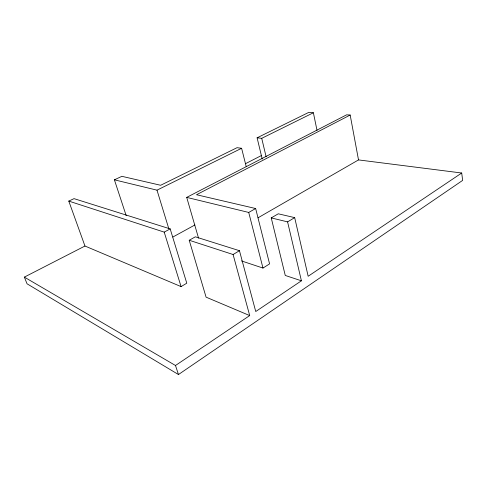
<?xml version="1.0" encoding="UTF-8"?>
<svg xmlns="http://www.w3.org/2000/svg" width="487" height="487" viewBox="0 0 487 487"><rect width="100%" height="100%" fill="white"/><g stroke="black" fill="none" stroke-linecap="round" stroke-linejoin="round"><path stroke-width="0.73" d="M84.963 246.026L68.783 201.088L74.036 198.641L170.188 228.902L186.783 283.19L181.085 286.606L84.963 246.026L24.35 277.115L27.053 283.799L178.467 374.54L462.65 180.391L461.706 173.007L358.511 159.913L258.067 217.78M24.35 277.115L175.49 365.493L249.709 315.576L233.09 254.518L189.218 240.255L206.08 297.155L249.709 315.576M301.416 280.804L285.266 275.453L271.241 217.908L287.586 221.877L301.416 280.804L255.748 311.522L239.458 250.702L195.354 236.822L189.218 240.255M461.706 173.007L308.161 276.269L294.684 217.628L278.272 213.799L271.241 217.908M241.455 260.916L262.974 268.057L269.579 263.881L255.651 208.527L196.517 194.733L350.177 115.035L358.511 159.913M233.09 254.518L239.458 250.702M287.586 221.877L294.684 217.628M198.544 238.137L186.71 197.381L248.723 212.442L255.651 208.527M172.909 237.011L194.903 224.97M68.783 201.088L164.21 232.122L170.188 228.902M186.71 197.381L346.634 114.816L350.177 115.035M245.448 163.723L261.665 155.408M126.194 215.662L114.396 179.819L156.997 190.161L241.607 148.285L246.233 166.7M262.219 159.054L257.106 137.815L261.726 138.326L313.385 112.759L317.013 130.358M257.106 137.815L308.63 112.46L313.385 112.759M114.396 179.819L121.89 176.324L160.649 185.273L237.053 147.683L241.607 148.285M175.49 365.493L178.467 374.54M164.21 232.122L181.085 286.606M156.997 190.161L168.703 228.366M248.723 212.442L262.974 268.057M261.726 138.326L266.121 156.777"/></g></svg>
